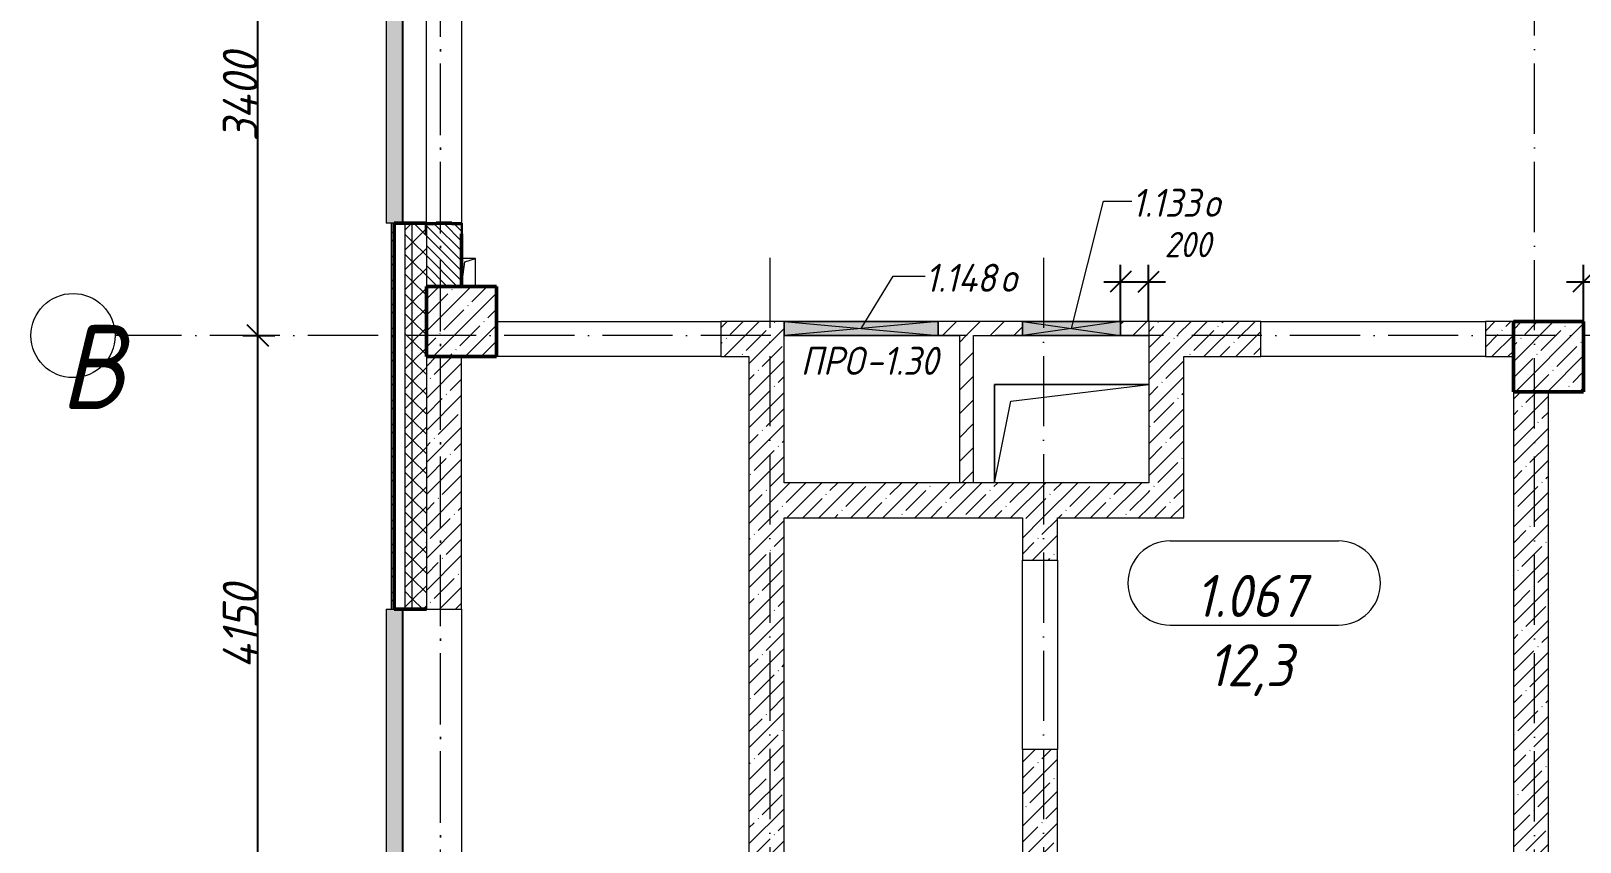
# Model space of a CAD drawing. Header units: millimetres. Extents: x -12989 to 629078, y -109036 to 555275.
# Drawn here: x 507745 to 518788, y 268263 to 274043 of the extents above; entities that cross this region are included whole.
import ezdxf

# ---------------------------------------------------------------- set-up
doc = ezdxf.new("R2010")
doc.units = ezdxf.units.MM
doc.linetypes.add('50_200_ШТРИХ_1Т_ш5_п1_п1_', pattern=[700, 500, -100, 0, -100])
for name, color, linetype, lineweight in [('A-____-____-DIMS', 7, 'Continuous', 9), ('A-DETL-GENF-OTLN', 7, 'Continuous', 9), ('A-FLOR-____-OTLN', 7, 'Continuous', 9), ('A-GENM-____-IDEN', 7, 'Continuous', 9), ('A-GENM-____-MCUT', 7, 'Continuous', 25), ('A-GENM-____-OTLN', 7, 'Continuous', 9), ('A-GENM-____-OTLN-1', 7, 'Continuous', 25), ('A-GLAZ-____-IDEN', 7, 'Continuous', 9), ('A-GLAZ-____-OTLN', 7, 'Continuous', 9), ('A-WALL-____-MCUT-1', 7, 'Continuous', 9), ('A-WALL-____-MCUT-2', 7, 'Continuous', 50), ('A-WALL-____-MCUT-3', 7, 'Continuous', 9), ('A-WALL-____-OTLN', 7, 'Continuous', 9), ('A-WALL-____-PATT-1', 7, 'Continuous', 9), ('A-WALL-FNSH-MCUT-1', 7, 'Continuous', 9), ('S-COLS-____-MCUT', 7, 'Continuous', 50), ('S-COLS-____-OTLN', 7, 'Continuous', 9), ('S-GRID-____-IDEN', 7, 'Continuous', 9), ('S-GRID-____-OTLN-1', 7, '50_200_ШТРИХ_1Т_ш5_п1_п1_', 9)]:
    doc.layers.add(name, color=color, linetype=linetype, lineweight=lineweight)
for name, color, linetype, lineweight, true_color in [('A-AREA-IDEN-1', 7, 'Continuous', 9, 0xaaaaaa), ('A-GLAZ-____-OTLN-1', 7, 'Continuous', 9, 0xc0c0c0), ('Оси-3', 7, '50_200_ШТРИХ_1Т_ш5_п1_п1_', 9, 0xaaaaaa)]:
    doc.layers.add(name, color=color, linetype=linetype, lineweight=lineweight, true_color=true_color)
doc.styles.add('ISOCPEUR_I', font='isocpeui.ttf', dxfattribs={"width": 0.9, "height": 2.5})
doc.styles.add('ISOCPEUR_I_10', font='isocpeui.ttf', dxfattribs={"width": 0.9, "height": 180})
doc.styles.add('ISOCPEUR_I_9', font='isocpeui.ttf', dxfattribs={"width": 0.9, "height": 250})
doc.dimstyles.new('ISO-1_8_0_9К_СРЕДНИЙ_Кладочные_3', dxfattribs={"dimscale": 304.8, "dimtxt": 179.276612, "dimasz": 0.492126, "dimexe": 0.393701, "dimexo": 0, "dimgap": 0, "dimtad": 1, "dimdec": 3, "dimrnd": 0.001, "dimdsep": 46, "dimtxsty": 'ISOCPEUR_I_10', "dimblk1": 'OBLIQUE', "dimblk2": 'OBLIQUE', "dimsah": 1, "dimcen": 0.09, "dimdle": 0.393701, "dimazin": 0, "dimtfac": 1, "dimtdec": 4, "dimtix": 1, "dimtmove": 0, "dimatfit": 3, "dimfxl": 1, "dimtvp": 1, "dimtolj": 1, "dimtzin": 0, "dimarcsym": 2})
doc.dimstyles.new('ISO-1_8_0_9К_СРЕДНИЙ_Кладочные_4', dxfattribs={"dimscale": 304.8, "dimtxt": 179.276612, "dimasz": 0.492126, "dimexe": 0.393701, "dimexo": 0, "dimgap": 0, "dimtad": 1, "dimdec": 3, "dimrnd": 0.001, "dimdsep": 46, "dimtxsty": 'ISOCPEUR_I_10', "dimblk1": 'OBLIQUE', "dimblk2": 'OBLIQUE', "dimsah": 1, "dimcen": 0.09, "dimdle": 0.393701, "dimazin": 0, "dimtfac": 1, "dimtdec": 4, "dimtix": 1, "dimtmove": 1, "dimatfit": 3, "dimfxl": 1, "dimtvp": 1, "dimtolj": 1, "dimtzin": 0, "dimarcsym": 2})
doc.dimstyles.new('ISO-2_5_0_9К_БОЛЬШОЙ_ОСИ', dxfattribs={"dimscale": 304.8, "dimtxt": 248.995294, "dimasz": 0.492126, "dimexe": 0.393701, "dimexo": 0, "dimgap": 0, "dimtad": 1, "dimdec": 0, "dimzin": 0, "dimdsep": 46, "dimtxsty": 'ISOCPEUR_I_9', "dimblk1": 'OBLIQUE', "dimblk2": 'OBLIQUE', "dimsah": 1, "dimcen": 0.09, "dimdle": 0.393701, "dimazin": 0, "dimtfac": 1, "dimtdec": 4, "dimtix": 1, "dimtmove": 0, "dimatfit": 3, "dimfxl": 1, "dimtvp": 1, "dimtolj": 1, "dimtzin": 0, "dimarcsym": 2})
pattern_1 = [(45, (513013.31, 265891.49), (-114.0493, 114.0493), []), (45, (513127.36, 265891.49), (-114.0493, 114.0493), [201.612, -40.322, 3.353, -36.97])]
pattern_2 = [(45, (513013.31, 265891.49), (-84.8528, 84.8528), [])]
pattern_3 = [(45, (513013.31, 265891.49), (-70.7107, 70.7107), []), (135, (513013.31, 265891.49), (-70.7107, -70.7107), [])]

# ---------------------------------------------------------------- blocks, each defined once
blk = doc.blocks.new('BSC_Колонна _Прямоугольная - 500х500-V92-АР1_План отверстий 1 этажа в осях 1-64_А-ГГ')
at = {"layer": 'S-COLS-____-OTLN'}
h = blk.add_hatch(dxfattribs=at)
h.set_pattern_fill('FP_124', color=256, style=0, pattern_type=2)
h.set_pattern_definition([(45, (-5550, -5831.04), (-114.0493, 114.0493), []), (45, (-5435.95, -5831.04), (-114.0493, 114.0493), [201.613, -40.323, 3.353, -36.97])])
h.paths.add_polyline_path([(-250, -250), (250, -250), (250, 250), (-250, 250)], flags=0)
at = {"layer": 'S-COLS-____-MCUT'}
for p, q in [((250, 250), (-250, 250)), ((-250, 250), (-250, -250)), ((250, -250), (250, 250)), ((-250, -250), (250, -250))]:
    blk.add_line(p, q, dxfattribs=at)
blk = doc.blocks.new('BSC_Колонна _Прямоугольная - 500х500-V148-АР1_План отверстий 1 этажа в осях 1-64_А-ГГ')
at = {"layer": 'S-COLS-____-OTLN'}
h = blk.add_hatch(dxfattribs=at)
h.set_pattern_fill('FP_182', color=256, style=0, pattern_type=2)
h.set_pattern_definition([(45, (2200, -6081.04), (-114.0493, 114.0493), []), (45, (2314.05, -6081.04), (-114.0493, 114.0493), [201.612, -40.322, 3.353, -36.97])])
h.paths.add_polyline_path([(-250, -250), (250, -250), (250, 250), (-250, 250)], flags=0)
at = {"layer": 'S-COLS-____-MCUT'}
for p, q in [((250, 250), (-250, 250)), ((-250, 250), (-250, -250)), ((250, -250), (250, 250)), ((-250, -250), (250, -250))]:
    blk.add_line(p, q, dxfattribs=at)
blk = doc.blocks.new('Фахверк_СКБ_Уголок - 250_2700-27497298-АР1_План отверстий 1 этажа в осях 1-64_А-ГГ')
at = {"layer": 'A-GENM-____-MCUT'}
for p, q in [((200, 181), (125, 181)), ((125, 181), (125, 106)), ((131, 106), (131, 175)), ((131, 175), (200, 175)), ((200, 175), (200, 181)), ((125, 106), (131, 106)), ((131, -6), (125, -6)), ((125, -6), (125, -81)), ((125, -81), (200, -81)), ((131, -75), (131, -6)), ((200, -75), (131, -75)), ((200, -81), (200, -75))]:
    blk.add_line(p, q, dxfattribs=at)
blk = doc.blocks.new('AR_Отверстие прямоугольное _в плите_ - AR_Отверстие прямоугольное _в плите_-V173-АР1_План отверстий 1 этажа в осях 1-64_А-ГГ')
at = {"layer": 'A-GENM-____-OTLN'}
for p, q in [((50, 100), (-50, 100)), ((-50, -100), (-25, 75)), ((-25, 75), (50, 100)), ((50, -100), (50, 100))]:
    blk.add_line(p, q, dxfattribs=at)
blk = doc.blocks.new('AR_Отверстие прямоугольное _в плите_ - AR_Отверстие прямоугольное _в плите_-30552744-АР1_План отверстий 1 этажа в осях 1-64_А-ГГ')
at = {"layer": 'A-GENM-____-OTLN'}
for p, q in [((550, 350), (-550, 350)), ((-550, 350), (-550, -350)), ((-433, 233), (550, 350)), ((-550, -350), (-433, 233))]:
    blk.add_line(p, q, dxfattribs=at)
blk = doc.blocks.new('Отлив_СКБ - Отлив витража_120_НВФ-31885689-АР1_План отверстий 1 этажа в осях 1-64_А-ГГ')
at = {"layer": 'A-GLAZ-____-OTLN-1'}
for points in [[(1800, 2), (1800, 120), (0, 120), (0, 2), (1264, 2)], [(1264, 0), (1800, 0), (1800, 2), (0, 2), (0, 0)]]:
    blk.add_hatch(color=256, dxfattribs=at).paths.add_polyline_path(points, flags=0)
at = {"layer": 'A-GLAZ-____-OTLN'}
for p, q in [((0, 83), (0, 120)), ((1800, 120), (0, 120)), ((1800, 120), (1800, 83)), ((0, 2), (1800, 2)), ((1800, 0), (0, 0))]:
    blk.add_line(p, q, dxfattribs=at)
blk = doc.blocks.new('AR_Отверстие прямоугольное _в стене_ - AR_Отверстие прямоугольное _в стене__ОВ-36788177-АР1_План отверстий 1 этажа в осях 1-64_А-ГГ')
at = {"layer": 'A-GLAZ-____-OTLN'}
blk.add_hatch(color=256, dxfattribs=at).paths.add_polyline_path([(550, -50), (550, 50), (-550, 50), (-550, -50)], flags=0)
at = {"layer": 'A-DETL-GENF-OTLN'}
for p, q in [((-550, -50), (-550, 50)), ((-550, 50), (550, 50)), ((550, 50), (-550, -50)), ((-550, 50), (550, -50)), ((550, 50), (-550, 50)), ((-550, 50), (-550, -50)), ((550, 50), (550, -50)), ((550, -50), (550, 50)), ((550, -50), (-550, -50)), ((-550, -50), (550, -50))]:
    blk.add_line(p, q, dxfattribs=at)
blk = doc.blocks.new('AR_Отверстие прямоугольное _в стене__БезПР - AR_Отверстие прямоугольное _в стене__БезПР-36429042-АР1_План отверстий 1 этажа в осях 1-64_А-ГГ')
at = {"layer": 'A-GLAZ-____-OTLN'}
blk.add_hatch(color=256, dxfattribs=at).paths.add_polyline_path([(350, -50), (350, 50), (-350, 50), (-350, -50)], flags=0)
at = {"layer": 'A-DETL-GENF-OTLN'}
for p, q in [((-350, -50), (-350, 50)), ((-350, 50), (350, 50)), ((350, 50), (-350, -50)), ((-350, 50), (350, -50)), ((350, 50), (-350, 50)), ((-350, 50), (-350, -50)), ((350, 50), (350, -50)), ((350, -50), (350, 50)), ((350, -50), (-350, -50)), ((-350, -50), (350, -50))]:
    blk.add_line(p, q, dxfattribs=at)
at = {"layer": 'A-GLAZ-____-OTLN'}
blk.add_line((350, 50), (-350, 50), dxfattribs=at)
blk = doc.blocks.new('Ось сетки - Круг_Ø6_00__ISO-2_5_0_9K_-25732049-АР1_План отверстий 1 этажа в осях 1-64_А-ГГ')
at = {"layer": 'S-GRID-____-IDEN'}
blk.add_circle((0, 0), 3, dxfattribs=at)
blk = doc.blocks.new('_Oblique')
at = {"color": 0, "linetype": 'ByBlock', "lineweight": -2}
blk.add_line((-0.5, -0.5), (0.5, 0.5), dxfattribs=at)
blk = doc.blocks.new('*D5713')
at = {"layer": 'A-____-____-DIMS', "color": 0, "lineweight": -2, "transparency": 16777216}
for p, q in [((509362, 267603), (509362, 271993)), ((509256, 271873), (509482, 271873)), ((509256, 267723), (509482, 267723))]:
    blk.add_line(p, q, dxfattribs=at)
at = {"layer": 'Defpoints', "color": 0, "transparency": 16777216}
for p in [(509256, 271873), (509362, 271873), (509256, 267723)]:
    blk.add_point(p, dxfattribs=at)
at = {"layer": 'A-____-____-DIMS', "color": 0, "lineweight": -2, "transparency": 16777216, "xscale": 150, "yscale": 150, "zscale": 150}
for p, rotation in [((509362, 271873), 90), ((509362, 267723), 270)]:
    blk.add_blockref('_Oblique', p, dxfattribs=dict(at, rotation=rotation))
at = {"layer": 'A-____-____-DIMS', "color": 0, "transparency": 16777216, "insert": (509237, 269798), "char_height": 250, "width": 724, "attachment_point": 5, "rotation": 90, "style": 'ISOCPEUR_I_9'}
blk.add_mtext('\\A1;4150', dxfattribs=at)
blk = doc.blocks.new('*D5714')
at = {"layer": 'A-____-____-DIMS', "color": 0, "lineweight": -2, "transparency": 16777216}
for p, q in [((509362, 271753), (509362, 275393)), ((509256, 275273), (509482, 275273)), ((509256, 271873), (509482, 271873))]:
    blk.add_line(p, q, dxfattribs=at)
at = {"layer": 'Defpoints', "color": 0, "transparency": 16777216}
for p in [(509256, 275273), (509362, 275273), (509256, 271873)]:
    blk.add_point(p, dxfattribs=at)
at = {"layer": 'A-____-____-DIMS', "color": 0, "lineweight": -2, "transparency": 16777216, "xscale": 150, "yscale": 150, "zscale": 150}
for p, rotation in [((509362, 275273), 90), ((509362, 271873), 270)]:
    blk.add_blockref('_Oblique', p, dxfattribs=dict(at, rotation=rotation))
at = {"layer": 'A-____-____-DIMS', "color": 0, "transparency": 16777216, "insert": (509237, 273573), "char_height": 250, "width": 781.46, "attachment_point": 5, "rotation": 90, "style": 'ISOCPEUR_I_9'}
blk.add_mtext('\\A1;3400', dxfattribs=at)
blk = doc.blocks.new('*D5865')
at = {"layer": 'A-____-____-DIMS', "color": 0, "lineweight": -2, "transparency": 16777216}
for p, q in [((518813, 271973), (518813, 272376)), ((519573, 271973), (519573, 272376)), ((518693, 272256), (519693, 272256))]:
    blk.add_line(p, q, dxfattribs=at)
at = {"layer": 'Defpoints', "color": 0, "transparency": 16777216}
for p in [(519573, 272256), (518813, 271973), (519573, 271973)]:
    blk.add_point(p, dxfattribs=at)
at = {"layer": 'A-____-____-DIMS', "color": 0, "lineweight": -2, "transparency": 16777216, "xscale": 150, "yscale": 150, "zscale": 150, "rotation": 180}
blk.add_blockref('_Oblique', (518813, 272256), dxfattribs=at)
at = {"layer": 'A-____-____-DIMS', "color": 0, "lineweight": -2, "transparency": 16777216, "xscale": 150, "yscale": 150, "zscale": 150}
blk.add_blockref('_Oblique', (519573, 272256), dxfattribs=at)
at = {"layer": 'A-____-____-DIMS', "color": 0, "transparency": 16777216, "insert": (519193, 272347), "char_height": 180, "width": 409.58, "attachment_point": 5, "style": 'ISOCPEUR_I_10'}
blk.add_mtext('\\A1;760', dxfattribs=at)
blk = doc.blocks.new('*D5871')
at = {"layer": 'A-____-____-DIMS', "color": 0, "lineweight": -2, "transparency": 16777216}
for p, q in [((515513, 271973), (515513, 272376)), ((515713, 271973), (515713, 272376)), ((515393, 272256), (515833, 272256))]:
    blk.add_line(p, q, dxfattribs=at)
at = {"layer": 'Defpoints', "color": 0, "transparency": 16777216}
for p in [(515713, 272256), (515513, 271973), (515713, 271973)]:
    blk.add_point(p, dxfattribs=at)
at = {"layer": 'A-____-____-DIMS', "color": 0, "lineweight": -2, "transparency": 16777216, "xscale": 150, "yscale": 150, "zscale": 150, "rotation": 180}
blk.add_blockref('_Oblique', (515513, 272256), dxfattribs=at)
at = {"layer": 'A-____-____-DIMS', "color": 0, "lineweight": -2, "transparency": 16777216, "xscale": 150, "yscale": 150, "zscale": 150}
blk.add_blockref('_Oblique', (515713, 272256), dxfattribs=at)
at = {"layer": 'A-____-____-DIMS', "color": 0, "transparency": 16777216, "insert": (515826, 272611), "char_height": 180, "width": 409.58, "attachment_point": 1, "line_spacing_factor": 1.149209, "style": 'ISOCPEUR_I_10'}
blk.add_mtext('\\A1;200', dxfattribs=at)
blk = doc.blocks.new('AAR_СКБ_Марка_помещения_1_5 ммп - Номер _ Площадь-27962135-АИ_План этажа_Стены_1')
at = {"layer": 'A-AREA-IDEN-1'}
for p, q in [((-2.987, 3), (3.013, 3)), ((-2.987, 0), (3.013, 0))]:
    blk.add_line(p, q, dxfattribs=at)
for centre, start, end in [((-2.987, 1.5), 90, 270), ((3.013, 1.5), 270, 90)]:
    blk.add_arc(centre, 1.5, start, end, dxfattribs=at)

msp = doc.modelspace()

# ---------------------------------------------------------------- hatches: boundary and pattern name
at = {"layer": 'A-WALL-____-PATT-1'}
h = msp.add_hatch(dxfattribs=at)
h.set_pattern_fill('FP_3', color=256, style=0, pattern_type=2)
h.set_pattern_definition([(45, (513013.31, 265891.49), (-85.5366, 85.5366), []), (45, (513070.34, 265891.49), (-85.5366, 85.5366), [])])
h.paths.add_polyline_path([(510333.3109, 263722.5335), (510333.3109, 268122.5335), (510313.3109, 268122.5335), (510313.3109, 263722.5335)], flags=0)
h.paths.add_polyline_path([(510313.3109, 269922.5335), (510333.3109, 269922.5335), (510333.3109, 272672.5335), (510313.3109, 272672.5335), (510313.3109, 270065.9535)], flags=0)
h.paths.add_polyline_path([(510333.3109, 274472.5335), (510333.3109, 275387.5335), (510313.3109, 275387.5335), (510313.3109, 274472.5335)], flags=0)
h = msp.add_hatch(dxfattribs=at)
h.set_pattern_fill('FP_1', color=256, style=0, pattern_type=2)
h.set_pattern_definition(pattern_3)
h.paths.add_polyline_path([(510463.3109, 263972.5335), (510463.3109, 268122.5335), (510413.3109, 268122.5335), (510413.3109, 263972.5335)], flags=0)
h.paths.add_polyline_path([(510463.3109, 269922.5335), (510463.3109, 272672.5335), (510413.3109, 272672.5335), (510413.3109, 269922.5335)], flags=0)
h.paths.add_polyline_path([(510463.3109, 274472.5335), (510463.3109, 275407.5335), (510413.3109, 275407.5335), (510413.3109, 274472.5335)], flags=0)
h = msp.add_hatch(dxfattribs=at)
h.set_pattern_fill('FP_1', color=256, style=0, pattern_type=2)
h.set_pattern_definition(pattern_3)
h.paths.add_polyline_path([(510463.3109, 263972.5335), (510563.3109, 263972.5335), (510563.3109, 268122.5335), (510463.3109, 268122.5335), (510463.3109, 266625.9775)], flags=0)
h.paths.add_polyline_path([(510563.3109, 269922.5335), (510563.3109, 272597.5335), (510557.3109, 272597.5335), (510557.3109, 272672.5335), (510463.3109, 272672.5335), (510463.3109, 269922.5335)], flags=0)
h.paths.add_polyline_path([(510557.3109, 274472.5335), (510557.3109, 274547.5335), (510563.3109, 274547.5335), (510563.3109, 275407.5335), (510463.3109, 275407.5335), (510463.3109, 274472.5335)], flags=0)
h = msp.add_hatch(dxfattribs=at)
h.set_pattern_fill('FP_6', color=256, style=0, pattern_type=2)
h.set_pattern_definition([(135, (513013.31, 265891.49), (-35.35534, -35.35534), [])])
h.paths.add_polyline_path([(510632.3109, 272222.5335), (510813.3109, 272222.5335), (510813.3109, 272666.5335), (510744.3109, 272666.5335), (510744.3109, 272672.5335), (510632.3109, 272672.5335), (510632.3109, 272666.5335), (510563.3109, 272666.5335), (510563.3109, 272222.5335)], flags=0)
h.paths.add_polyline_path([(510632.3109, 274472.5335), (510744.3109, 274472.5335), (510744.3109, 274478.5335), (510813.3109, 274478.5335), (510813.3109, 274872.5335), (510563.3109, 274872.5335), (510563.3109, 274478.5335), (510632.3109, 274478.5335)], flags=0)
h = msp.add_hatch(dxfattribs=at)
h.set_pattern_fill('FP_27', color=256, style=0, pattern_type=2)
h.set_pattern_definition(pattern_1)
h.paths.add_polyline_path([(512663.3109, 271722.5335), (513113.3109, 271722.5335), (513113.3109, 271972.5335), (512663.3109, 271972.5335)], flags=0)
h = msp.add_hatch(dxfattribs=at)
h.set_pattern_fill('FP_4', color=256, style=0, pattern_type=2)
h.set_pattern_definition(pattern_2)
h.paths.add_polyline_path([(515513.3109, 271872.5335), (515713.3109, 271872.5335), (515713.3109, 271972.5335), (515513.3109, 271972.5335), (515513.3109, 271956.5335)], flags=0)
h.paths.add_polyline_path([(514213.3109, 271872.5335), (514813.3109, 271872.5335), (514813.3109, 271972.5335), (514213.3109, 271972.5335), (514213.3109, 271884.5335)], flags=0)
h = msp.add_hatch(dxfattribs=at)
h.set_pattern_fill('FP_27', color=256, style=0, pattern_type=2)
h.set_pattern_definition(pattern_1)
h.paths.add_polyline_path([(518313.3109, 271722.5335), (518313.3109, 271972.5335), (518113.3109, 271972.5335), (518113.3109, 271722.5335)], flags=0)
h.paths.add_polyline_path([(515963.3109, 271722.5335), (516513.3109, 271722.5335), (516513.3109, 271972.5335), (515713.3109, 271972.5335), (515713.3109, 271722.5335)], flags=0)
h = msp.add_hatch(dxfattribs=at)
h.set_pattern_fill('FP_4', color=256, style=0, pattern_type=2)
h.set_pattern_definition(pattern_2)
h.paths.add_polyline_path([(514463.3109, 270822.5335), (514463.3109, 271872.5335), (514363.3109, 271872.5335), (514363.3109, 270822.5335)], flags=0)
h = msp.add_hatch(dxfattribs=at)
h.set_pattern_fill('FP_27', color=256, style=0, pattern_type=2)
h.set_pattern_definition(pattern_1)
h.paths.add_polyline_path([(510563.3109, 263972.5335), (510813.3109, 263972.5335), (510813.3109, 268122.5335), (510563.3109, 268122.5335), (510563.3109, 266625.9775)], flags=0)
h.paths.add_polyline_path([(510813.3109, 269922.5335), (510813.3109, 271722.5335), (510563.3109, 271722.5335), (510563.3109, 269922.5335)], flags=0)
h = msp.add_hatch(dxfattribs=at)
h.set_pattern_fill('FP_27', color=256, style=0, pattern_type=2)
h.set_pattern_definition(pattern_1)
h.paths.add_polyline_path([(512998.3608, 267622.5335), (513113.3109, 267622.5335), (513113.3109, 271722.5335), (512863.3109, 271722.5335), (512863.3109, 267622.5335)], flags=0)
h = msp.add_hatch(dxfattribs=at)
h.set_pattern_fill('FP_27', color=256, style=0, pattern_type=2)
h.set_pattern_definition(pattern_1)
h.paths.add_polyline_path([(515963.3109, 270572.5335), (515963.3109, 271722.5335), (515713.3109, 271722.5335), (515713.3109, 270572.5335)], flags=0)
h = msp.add_hatch(dxfattribs=at)
h.set_pattern_fill('FP_27', color=256, style=0, pattern_type=2)
h.set_pattern_definition(pattern_1)
h.paths.add_polyline_path([(518563.3109, 267622.5335), (518563.3109, 271472.5335), (518313.3109, 271472.5335), (518313.3109, 267622.5335)], flags=0)
h = msp.add_hatch(dxfattribs=at)
h.set_pattern_fill('FP_27', color=256, style=0, pattern_type=2)
h.set_pattern_definition(pattern_1)
h.paths.add_polyline_path([(515063.3109, 270572.5335), (515713.3109, 270572.5335), (515713.3109, 270822.5335), (513113.3109, 270822.5335), (513113.3109, 270572.5335), (514813.3109, 270572.5335)], flags=0)
h = msp.add_hatch(dxfattribs=at)
h.set_pattern_fill('FP_27', color=256, style=0, pattern_type=2)
h.set_pattern_definition(pattern_1)
h.paths.add_polyline_path([(515063.3109, 267872.5335), (515063.3109, 268922.5335), (514813.3109, 268922.5335), (514813.3109, 267872.5335)], flags=0)
h.paths.add_polyline_path([(514813.3109, 270272.5335), (515063.3109, 270272.5335), (515063.3109, 270572.5335), (514813.3109, 270572.5335)], flags=0)

# ---------------------------------------------------------------- linework, layer by layer
at = {"layer": 'A-FLOR-____-OTLN'}
for p, q in [((514613.3109, 271522.5335), (515713.3109, 271522.5335)), ((514613.3109, 270822.5335), (514613.3109, 271522.5335))]:
    msp.add_line(p, q, dxfattribs=at)
at = {"layer": 'A-GLAZ-____-IDEN'}
for p, q in [((515163.3109, 271922.5335), (515391.78, 272830.9586)), ((515391.78, 272830.9586), (515593.7865, 272830.9586)), ((513663.3109, 271922.5335), (513891.78, 272296.54)), ((513891.78, 272296.54), (514120.3719, 272296.54))]:
    msp.add_line(p, q, dxfattribs=at)
at = {"layer": 'A-WALL-____-MCUT-1'}
for p, q in [((513113.3109, 271972.5335), (512663.3109, 271972.5335)), ((512663.3109, 271972.5335), (512663.3109, 271722.5335)), ((515713.3109, 271972.5335), (515713.3109, 270822.5335)), ((516513.3109, 271972.5335), (515713.3109, 271972.5335)), ((516513.3109, 271722.5335), (516513.3109, 271972.5335)), ((518313.3109, 271972.5335), (518113.3109, 271972.5335)), ((518113.3109, 271972.5335), (518113.3109, 271722.5335)), ((513113.3109, 270822.5335), (513113.3109, 271872.5335)), ((510563.3109, 271722.5335), (510563.3109, 269922.5335)), ((510813.3109, 269922.5335), (510813.3109, 271722.5335)), ((512663.3109, 271722.5335), (512863.3109, 271722.5335)), ((512863.3109, 271722.5335), (512863.3109, 267622.5335)), ((515963.3109, 270572.5335), (515963.3109, 271722.5335)), ((515963.3109, 271722.5335), (516513.3109, 271722.5335)), ((518113.3109, 271722.5335), (518313.3109, 271722.5335)), ((518313.3109, 271472.5335), (518313.3109, 267872.5335)), ((518563.3109, 264472.5335), (518563.3109, 271472.5335)), ((515713.3109, 270822.5335), (513113.3109, 270822.5335)), ((513113.3109, 267872.5335), (513113.3109, 270572.5335)), ((513113.3109, 270572.5335), (514813.3109, 270572.5335)), ((514813.3109, 270572.5335), (514813.3109, 270272.5335)), ((515063.3109, 270572.5335), (515963.3109, 270572.5335)), ((515063.3109, 270272.5335), (515063.3109, 270572.5335)), ((514813.3109, 270272.5335), (515063.3109, 270272.5335)), ((510563.3109, 269922.5335), (510813.3109, 269922.5335)), ((514813.3109, 268922.5335), (514813.3109, 267872.5335)), ((515063.3109, 268922.5335), (514813.3109, 268922.5335)), ((515063.3109, 267872.5335), (515063.3109, 268922.5335))]:
    msp.add_line(p, q, dxfattribs=at)
at = {"layer": 'A-WALL-____-MCUT-2'}
for p, q in [((510333.3109, 269922.5335), (510333.3109, 272672.5335)), ((510557.3109, 272672.5335), (510333.3109, 272672.5335)), ((510744.3109, 272672.5335), (510632.3109, 272672.5335)), ((510813.3109, 272222.5335), (510813.3109, 272597.5335)), ((510333.3109, 269922.5335), (510563.3109, 269922.5335))]:
    msp.add_line(p, q, dxfattribs=at)
at = {"layer": 'A-WALL-____-MCUT-3'}
for p, q in [((510413.3109, 269922.5335), (510413.3109, 272672.5335)), ((510463.3109, 269922.5335), (510463.3109, 272672.5335)), ((510563.3109, 272597.5335), (510563.3109, 272222.5335))]:
    msp.add_line(p, q, dxfattribs=at)
at = {"layer": 'A-WALL-____-OTLN'}
for p, q in [((510563.3109, 272672.5335), (510563.3109, 274472.5335)), ((510813.3109, 274472.5335), (510813.3109, 272672.5335)), ((511063.3109, 271972.5335), (512663.3109, 271972.5335)), ((516513.3109, 271972.5335), (518113.3109, 271972.5335)), ((512663.3109, 271722.5335), (511063.3109, 271722.5335)), ((518113.3109, 271722.5335), (516513.3109, 271722.5335)), ((514813.3109, 268922.5335), (514813.3109, 270272.5335)), ((515063.3109, 270272.5335), (515063.3109, 268922.5335)), ((510813.3109, 269922.5335), (510813.3109, 268122.5335))]:
    msp.add_line(p, q, dxfattribs=at)
at = {"layer": 'A-WALL-FNSH-MCUT-1'}
for p, q in [((510313.3109, 272672.5335), (510313.3109, 269922.5335)), ((510333.3109, 272672.5335), (510313.3109, 272672.5335)), ((514813.3109, 271972.5335), (514213.3109, 271972.5335)), ((515713.3109, 271972.5335), (515513.3109, 271972.5335)), ((514213.3109, 271872.5335), (514363.3109, 271872.5335)), ((514363.3109, 271872.5335), (514363.3109, 270822.5335)), ((514463.3109, 271872.5335), (514813.3109, 271872.5335)), ((514463.3109, 270822.5335), (514463.3109, 271872.5335)), ((515513.3109, 271872.5335), (515713.3109, 271872.5335)), ((510313.3109, 269922.5335), (510333.3109, 269922.5335))]:
    msp.add_line(p, q, dxfattribs=at)
at = {"layer": 'S-GRID-____-OTLN-1'}
for p, q in [((510663.3109, 261408.8852), (510663.3109, 315772.4512)), ((518463.3109, 261408.8852), (518463.3109, 315772.4512)), ((513013.3109, 272426.5075), (513013.3109, 261408.8852)), ((514963.3109, 272426.5075), (514963.3109, 261408.8852)), ((603332.0982, 271872.5335), (508344.5407, 271872.5335))]:
    msp.add_line(p, q, dxfattribs=at)
at = {"layer": 'Оси-3'}
msp.add_line((510663.3109, 259999.1118), (510663.3109, 357169.785), dxfattribs=at)

# ---------------------------------------------------------------- block references
at = {"layer": 'A-AREA-IDEN-1', "xscale": 199.9999999999999, "yscale": 199.9999999999999, "zscale": 199.9999999999999}
msp.add_blockref('AAR_СКБ_Марка_помещения_1_5 ммп - Номер _ Площадь-27962135-АИ_План этажа_Стены_1', (516462.7422, 269808.6397), dxfattribs=at)
at = {"layer": 'A-GENM-____-OTLN'}
for name, p in [('AR_Отверстие прямоугольное _в плите_ - AR_Отверстие прямоугольное _в плите_-V173-АР1_План отверстий 1 этажа в осях 1-64_А-ГГ', (510863.3109, 272322.5335)), ('AR_Отверстие прямоугольное _в плите_ - AR_Отверстие прямоугольное _в плите_-30552744-АР1_План отверстий 1 этажа в осях 1-64_А-ГГ', (515163.3109, 271172.5335))]:
    msp.add_blockref(name, p, dxfattribs=at)
at = {"layer": 'A-GENM-____-OTLN-1', "rotation": 269.9999999999999}
msp.add_blockref('Фахверк_СКБ_Уголок - 250_2700-27497298-АР1_План отверстий 1 этажа в осях 1-64_А-ГГ', (510638.3109, 272797.5335), dxfattribs=at)
at = {"layer": 'A-GLAZ-____-OTLN', "rotation": 90}
for p in [(510396.3109, 272672.5335), (510396.3109, 268122.5335)]:
    msp.add_blockref('Отлив_СКБ - Отлив витража_120_НВФ-31885689-АР1_План отверстий 1 этажа в осях 1-64_А-ГГ', p, dxfattribs=at)
at = {"layer": 'A-GLAZ-____-OTLN'}
for name, p in [('AR_Отверстие прямоугольное _в стене_ - AR_Отверстие прямоугольное _в стене__ОВ-36788177-АР1_План отверстий 1 этажа в осях 1-64_А-ГГ', (513663.3109, 271922.5335)), ('AR_Отверстие прямоугольное _в стене__БезПР - AR_Отверстие прямоугольное _в стене__БезПР-36429042-АР1_План отверстий 1 этажа в осях 1-64_А-ГГ', (515163.3109, 271922.5335))]:
    msp.add_blockref(name, p, dxfattribs=at)
at = {"layer": 'S-COLS-____-OTLN'}
for name, p in [('BSC_Колонна _Прямоугольная - 500х500-V148-АР1_План отверстий 1 этажа в осях 1-64_А-ГГ', (510813.3109, 271972.5335)), ('BSC_Колонна _Прямоугольная - 500х500-V92-АР1_План отверстий 1 этажа в осях 1-64_А-ГГ', (518563.3109, 271722.5335))]:
    msp.add_blockref(name, p, dxfattribs=at)
at = {"layer": 'S-GRID-____-IDEN', "xscale": 99.99999999999993, "yscale": 99.99999999999993, "zscale": 99.99999999999993, "rotation": 89.99999999999982}
msp.add_blockref('Ось сетки - Круг_Ø6_00__ISO-2_5_0_9K_-25732049-АР1_План отверстий 1 этажа в осях 1-64_А-ГГ', (508044.5407, 271872.5335), dxfattribs=at)

# ---------------------------------------------------------------- texts
at = {"layer": 'A-AREA-IDEN-1', "char_height": 300, "attachment_point": 8, "line_spacing_factor": 1.139951, "style": 'ISOCPEUR_I'}
for s, insert, width in [('\\pxqc,t8.46667,16.93333,25.4,33.86667,42.33333,50.8,59.26667,67.73333,76.2,84.66667,93.13333,101.6,110.06667,118.53333,127,135.46667,143.93333,152.4,160.86667,169.33333,177.8,186.26667,194.73333,203.2,211.66667,220.13333,228.6,237.06667,245.53333,254,262.46667,270.93333;{1.067}', (516437.3131, 269866.9696), 900), ('\\pxqc,t8.46667,16.93333,25.4,33.86667,42.33333,50.8,59.26667,67.73333,76.2,84.66667,93.13333,101.6,110.06667,118.53333,127,135.46667,143.93333,152.4,160.86667,169.33333,177.8,186.26667,194.73333,203.2,211.66667,220.13333,228.6,237.06667,245.53333,254,262.46667,270.93333;{12,3}', (516437.3131, 269303.0216), 702)]:
    msp.add_mtext(s, dxfattribs=dict(at, insert=insert, width=width))
at = {"layer": 'A-GENM-____-IDEN', "char_height": 200, "attachment_point": 1, "style": 'ISOCPEUR_I_9'}
for s, insert, width in [('ПРО', (513232.2357, 271792.3237), 562.784625), ('-1.30', (513696.5795, 271792.3237), 663.79725)]:
    msp.add_mtext(s, dxfattribs=dict(at, insert=insert, width=width))
at = {"layer": 'A-GLAZ-____-IDEN', "char_height": 200, "attachment_point": 1, "style": 'ISOCPEUR_I_9'}
for s, insert, width in [('1.133', (515593.7865, 272918.5731), 620.506125), ('\\fISOCPEUR|b0|i1|c204|p34|;\\W.9;о', (516105.7553, 272918.5731), 158.734125), ('1.148', (514120.3719, 272384.1545), 649.366875), ('\\fISOCPEUR|b0|i1|c204|p34|;\\W.9;о', (514656.1532, 272384.1545), 158.734125)]:
    msp.add_mtext(s, dxfattribs=dict(at, insert=insert, width=width))
at = {"layer": 'S-GRID-____-IDEN', "insert": (507951.7202, 271948.6094), "char_height": 600, "width": 223.670812, "attachment_point": 1, "style": 'ISOCPEUR_I'}
msp.add_mtext('\\fISOCPEUR|b0|i1|c204|p34|;\\W.9;В', dxfattribs=at)

# ---------------------------------------------------------------- dimensions: what is measured, and where the dimension line sits
at = {"layer": 'A-____-____-DIMS'}
for base, p1, p2, override, picture, middle in [((509361.9153, 275272.5335), (509255.8493, 271872.5335), (509255.8493, 275272.5335), {"dimpost": '<>', "dimfxl": 3400}, '*D5714', (509236.9153, 273572.5335)), ((509361.9153, 271872.5335), (509255.8493, 267722.5335), (509255.8493, 271872.5335), {"dimpost": '<>', "dimfxl": 4150}, '*D5713', (509236.9153, 269797.5335))]:
    dim = msp.add_linear_dim(base=base, p1=p1, p2=p2, angle=90, dimstyle='ISO-2_5_0_9К_БОЛЬШОЙ_ОСИ', override=override, dxfattribs=at)
    dim.commit()
    dim.dimension.update_dxf_attribs({"geometry": picture, "text_midpoint": middle})
dim = msp.add_linear_dim(base=(515713.3109, 272255.7075), p1=(515513.3109, 271972.5335), p2=(515713.3109, 271972.5335), dimstyle='ISO-1_8_0_9К_СРЕДНИЙ_Кладочные_4', override={"dimpost": '<>', "dimfxl": 200}, dxfattribs=at)
dim.commit()
dim.dimension.update_dxf_attribs({"geometry": '*D5871', "text_midpoint": (516031.2028, 272370.8695), "dimtype": 160})
dim = msp.add_linear_dim(base=(519573.3109, 272255.7075), p1=(518813.3109, 271972.5335), p2=(519573.3109, 271972.5335), dimstyle='ISO-1_8_0_9К_СРЕДНИЙ_Кладочные_3', override={"dimpost": '<>', "dimfxl": 760}, dxfattribs=at)
dim.commit()
dim.dimension.update_dxf_attribs({"geometry": '*D5865', "text_midpoint": (519193.3109, 272346.8666)})

doc.saveas('drawing.dxf')
